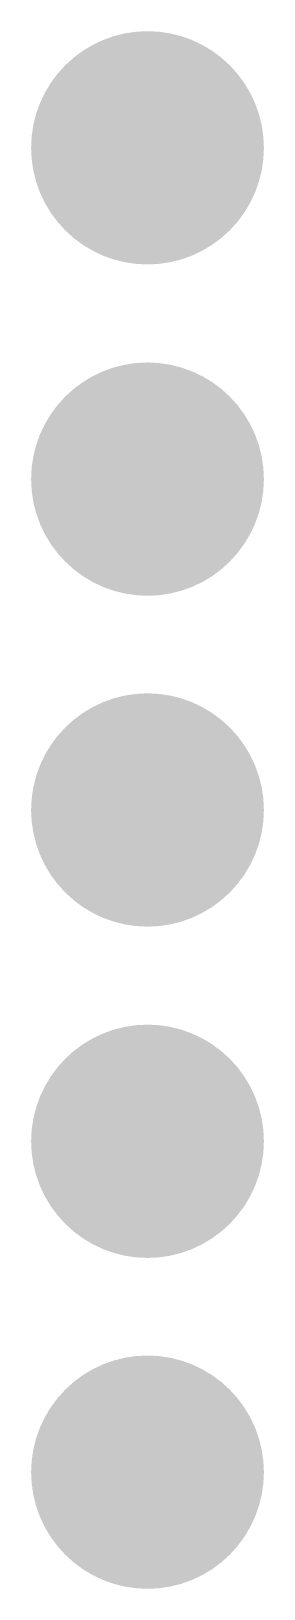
# Model space of a CAD drawing. Extents: x 295 to 953, y 10 to 290.
# Drawn here: x 504.43 to 505.84, y 150.37 to 159.78 of the extents above; entities that cross this region are included whole.
import ezdxf

# ---------------------------------------------------------------- set-up
doc = ezdxf.new("R2010")
doc.units = 0
doc.header["$LTSCALE"] = 5
doc.header["$MEASUREMENT"] = 0
doc.layers.get('0').update_dxf_attribs({"linetype": 'CONTINUOUS', "lineweight": 25})

msp = doc.modelspace()

# ---------------------------------------------------------------- linework, layer by layer
at = {"const_width": 0.7048}
for points in [[(504.7868, 159.0733, 1), (505.4916, 159.0733, 1)], [(504.7868, 157.0718, 1), (505.4916, 157.0718, 1)], [(504.7868, 155.0728, 1), (505.4916, 155.0728, 1)], [(504.7868, 153.0713, 1), (505.4916, 153.0713, 1)], [(504.7868, 151.0723, 1), (505.4916, 151.0723, 1)]]:
    msp.add_lwpolyline(points, format="xyb", close=True, dxfattribs=at)

doc.saveas('drawing.dxf')
